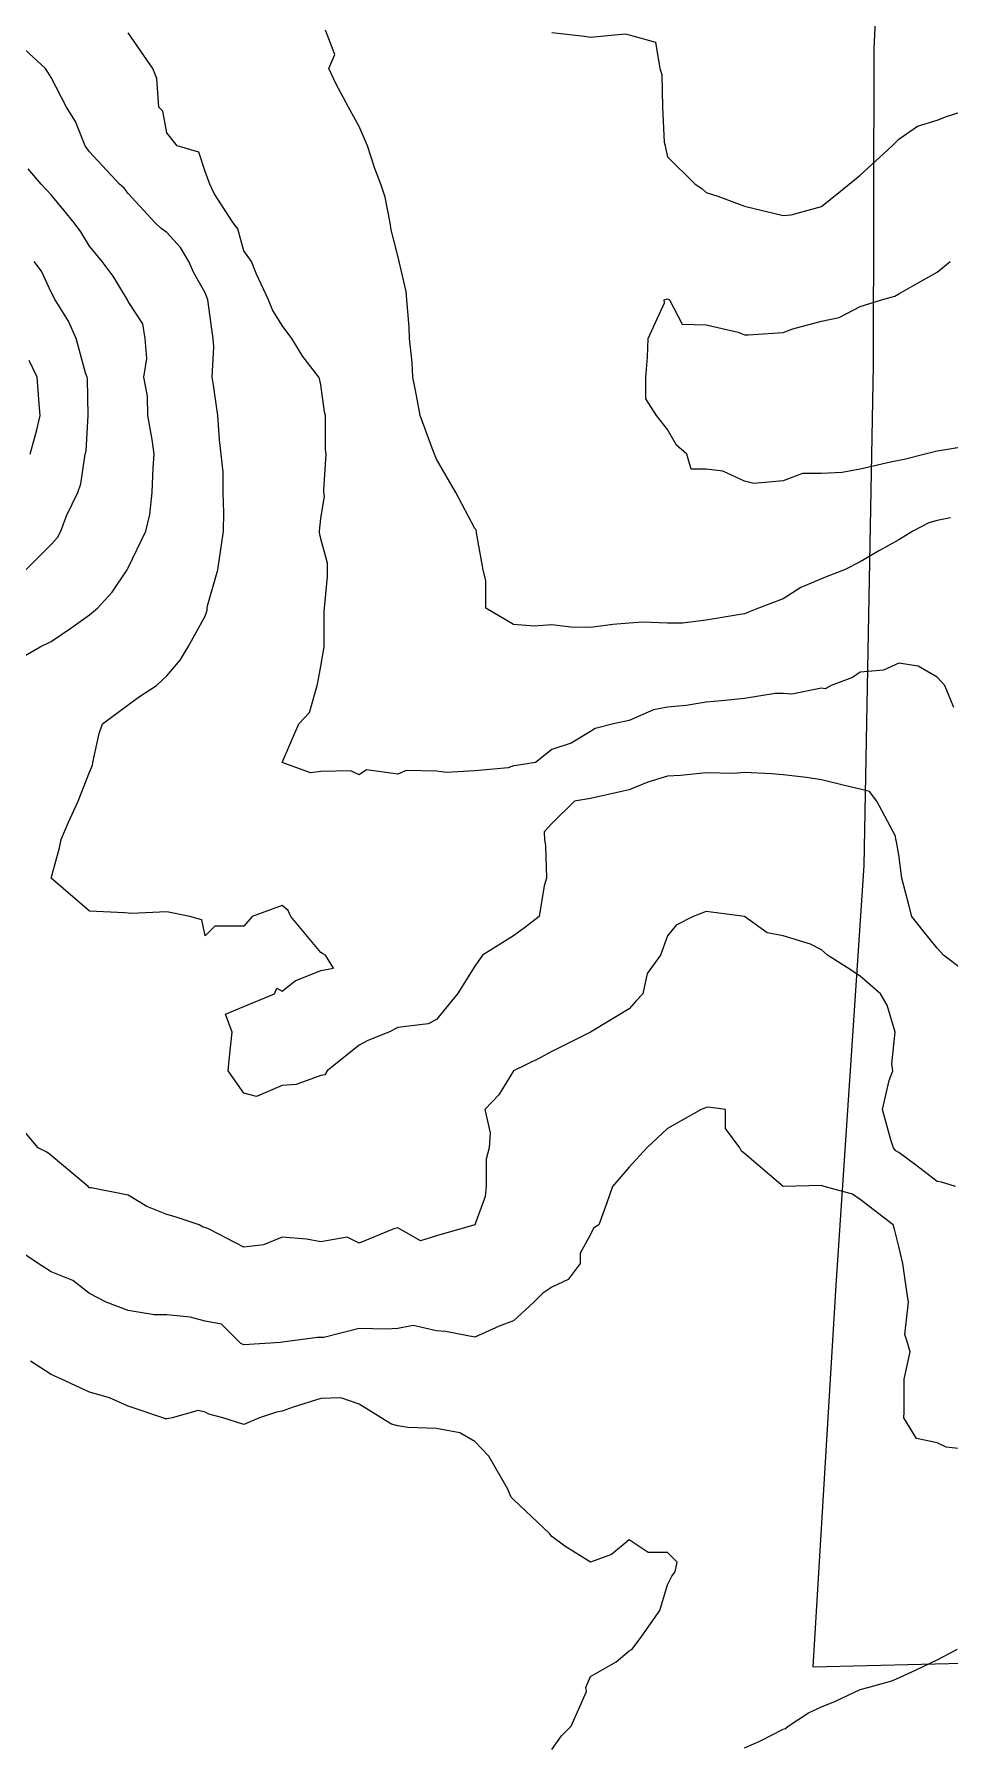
# Model space of a CAD drawing. Extents: x 0 to 650, y 0 to 881.
# Drawn here: x 312.8 to 431.6, y 437.4 to 659.5 of the extents above; entities that cross this region are included whole.
import ezdxf

# ---------------------------------------------------------------- set-up
doc = ezdxf.new("R2010")
doc.units = 0
for name, color, linetype in [('CONTOURS_MAJEURES', 3, 'CONTINUOUS'), ('CONTOURS_MINEURES', 8, 'CONTINUOUS'), ('PARCELLE', 4, 'CONTINUOUS')]:
    doc.layers.add(name, color=color, linetype=linetype)

msp = doc.modelspace()

# ---------------------------------------------------------------- linework, layer by layer
at = {"layer": 'CONTOURS_MAJEURES'}
for points in [[(310.003, 577.916), (313.572, 580.002), (315, 580.699), (317.568, 582.431), (319.997, 584.166), (320.998, 584.999), (322.912, 587.087), (324.88, 589.995), (325.005, 590.234), (327.276, 595.003), (327.821, 597.183), (328.103, 599.999), (328.232, 603.226), (328.368, 604.995), (328.114, 606.887), (327.549, 610.003), (327.503, 612.501), (327.019, 614.999), (327.414, 617.408), (327.215, 619.996), (326.92, 621.915), (325.005, 624.794), (324.941, 624.939), (324.905, 625.003), (323.064, 628.063), (321.63, 630), (319.997, 631.972), (318.836, 633.835), (317.981, 634.996), (316.649, 636.649), (315, 638.618), (313.701, 640.003), (312.012, 642.013)], [(432.365, 509.997), (430.54, 510.54), (429.998, 510.65), (427.187, 512.814), (425.001, 514.39), (424.621, 514.624), (424.302, 515.005), (423.972, 516.033), (422.875, 520.001), (423.752, 523.748), (424.212, 524.998), (424.083, 525.917), (424.547, 530.005), (423.511, 533.511), (422.641, 535.001), (420.004, 537.262), (418.359, 538.356), (415.738, 539.998), (414.996, 540.689), (413.568, 541.429), (409.999, 542.502), (407.917, 542.919), (405.002, 545.005), (400.005, 545.671), (398.336, 545.005), (396.11, 543.893), (394.997, 542.502), (394.088, 539.998), (392.367, 537.631), (391.773, 535.001), (390.931, 534.07), (390, 533.039), (385.003, 530.005), (379.995, 527.501), (378.365, 526.63), (374.998, 524.998), (373.113, 521.885), (371.29, 520.001), (371.973, 516.977), (371.829, 515.005), (371.47, 513.532), (371.47, 509.997), (371.316, 508.682), (370.001, 505.001), (365.003, 503.596), (362.955, 502.957), (359.996, 504.644), (359.496, 504.501), (354.998, 502.65), (353.399, 503.402), (350.001, 502.836), (348.145, 503.145), (345.004, 503.44), (342.556, 502.447), (339.996, 502.128), (335.525, 504.475), (334.999, 504.668), (334.729, 504.731), (334.23, 505.001), (331.08, 506.079), (330.002, 506.375), (327.414, 507.41), (325.005, 508.855), (320.176, 509.819), (319.997, 509.805), (319.875, 509.875), (319.797, 509.997), (315, 514.003), (314.445, 514.448), (313.334, 515.005), (310.003, 519.002)]]:
    msp.add_lwpolyline(points, dxfattribs=at)
at = {"layer": 'CONTOURS_MINEURES'}
for points in [[(432.14, 572.14), (430.998, 574.995), (429.998, 576.068), (427.5, 577.499), (425.001, 577.894), (423.038, 576.962), (420.004, 576.728), (418.98, 576.019), (416.248, 574.995), (415.438, 574.554), (414.996, 574.62), (411.144, 573.85), (409.999, 573.958), (408.942, 573.938), (405.002, 573.302), (401.989, 573.011), (400.005, 572.819), (397.405, 572.401), (394.997, 572.19), (393.16, 571.835), (390, 570.424), (388.001, 569.998), (385.602, 569.399), (385.003, 569.031), (382.499, 567.5), (379.995, 566.667), (377.853, 565.002), (375.393, 564.605), (374.998, 564.547), (374.32, 564.323), (370.001, 563.923), (366.307, 563.696), (365.003, 563.889), (361.06, 563.938), (359.996, 563.482), (355.935, 564.063), (354.998, 563.392), (353.901, 563.903), (350.001, 563.81), (348.651, 563.649), (345.004, 565.002), (347.146, 569.998), (348.521, 571.479), (349.525, 574.995), (349.617, 575.38), (350.001, 577.499), (350.418, 580.002), (350.418, 584.582), (350.477, 584.999), (350.87, 589.126), (350.87, 589.995), (350.87, 590.866), (350.001, 594.001), (349.816, 594.817), (349.823, 595.003), (350.001, 596.668), (350.477, 599.523), (350.401, 599.999), (350.386, 600.383), (350.715, 604.995), (350.589, 605.584), (350.589, 610.003), (350.466, 610.468), (350.001, 614), (349.809, 614.807), (349.724, 614.999), (347.659, 617.654), (346.253, 619.996), (345.004, 621.665), (343.72, 623.719), (343.216, 625.003), (341.665, 628.334), (340.998, 630), (339.996, 631.387), (339.241, 634.241), (338.643, 634.996), (336.175, 638.825), (335.587, 640.003), (334.999, 641.669), (334.148, 644.149), (331.365, 645), (330.002, 646.665), (329.485, 649.479), (328.968, 649.996), (328.712, 653.711), (328.185, 655.004), (325.005, 659.667)], [(431.712, 596.716), (429.998, 596.397), (428.908, 596.093), (426.842, 595.003), (425.001, 593.872), (422.503, 592.499), (420.004, 591.026), (417.942, 589.995), (415.817, 589.176), (414.996, 588.805), (412.286, 587.709), (409.999, 586.248), (406.787, 584.999), (405.502, 584.499), (405.002, 584.285), (404.169, 584.166), (400.005, 583.472), (396.951, 583.049), (394.997, 583.049), (391.794, 583.205), (390, 583.056), (387.88, 582.879), (385.003, 582.5), (382.431, 582.568), (379.995, 582.857), (377.688, 582.693), (374.998, 582.917), (371.428, 584.999), (371.428, 588.568), (371.071, 589.995), (370.218, 594.785), (370.218, 595.003), (370.173, 595.175), (370.001, 595.359), (367.502, 599.999), (365.003, 604.329), (364.759, 604.995), (364.586, 605.413), (362.895, 610.003), (362.419, 612.582), (361.922, 614.999), (361.873, 616.873), (361.526, 619.996), (361.484, 621.484), (361.174, 625.003), (361.078, 626.083), (360.162, 630), (359.996, 630.713), (359.114, 634.114), (358.996, 634.996), (358.33, 638.334), (357.775, 640.003), (357.024, 642.029), (356.069, 645), (354.998, 647.498), (353.571, 649.996), (352, 653.001), (351.053, 655.004), (351.818, 656.821), (350.626, 660)], [(379.995, 659.681), (384.232, 659.231), (385.003, 659.092), (389.5, 659.5), (390, 659.376), (393.412, 658.416), (393.998, 655.004), (394.253, 654.258), (394.345, 649.996), (394.543, 645.454), (394.675, 645), (394.727, 644.73), (394.997, 643.572), (398.574, 640.003), (399.463, 639.462), (400.005, 638.949), (401.542, 638.463), (405.002, 637.142), (408.75, 636.248), (409.999, 635.95), (411.051, 636.05), (414.996, 637.114), (418.573, 640.003), (420.004, 641.203), (421.982, 643.022), (424.132, 645), (425.001, 645.869), (427.436, 647.562), (429.998, 648.331), (431.188, 648.807), (434.996, 649.996)], [(433.191, 538.194), (430.804, 539.998), (429.998, 540.892), (428.174, 543.177), (426.715, 545.005), (426.334, 546.338), (425.418, 550.002), (425.001, 553), (424.724, 554.721), (424.631, 554.998), (424.567, 555.433), (422.146, 559.995), (421.224, 561.217), (420.004, 561.519), (417.982, 562.017), (414.996, 562.752), (413.035, 563.037), (409.999, 563.38), (408.506, 563.506), (405.002, 563.699), (403.563, 563.56), (400.005, 563.672), (396.69, 563.309), (394.997, 563.208), (392.445, 562.445), (390, 561.452), (388.827, 561.17), (385.003, 560.307), (382.916, 559.995), (379.995, 557.08), (378.995, 555.997), (379.034, 554.998), (379.162, 554.165), (379.306, 550.002), (378.995, 549.002), (378.329, 545.005), (376.451, 543.549), (374.998, 542.502), (371, 539.998), (370.001, 538.57), (367.729, 535.001), (365.003, 531.67), (363.93, 531.076), (359.996, 530.605), (358.842, 530.005), (356.085, 528.916), (354.998, 528.336), (350.834, 524.998), (350.527, 524.472), (350.001, 524.392), (346.781, 523.221), (345.004, 523.094), (341.665, 521.667), (339.996, 522.105), (337.96, 524.998), (338.164, 526.834), (338.516, 530.005), (337.645, 532.356), (339.996, 533.336), (344.002, 535.001), (344.289, 535.715), (345.004, 535.335), (346.67, 536.667), (350.001, 537.999), (351.667, 538.332), (350.589, 539.998), (350.239, 540.236), (350.001, 540.369), (346.097, 545.005), (345.781, 545.783), (345.004, 546.463), (341.109, 545.005), (339.996, 543.753), (336.248, 543.753), (334.999, 542.502), (334.565, 544.57), (333, 545.005), (330.002, 545.605), (325.421, 545.422), (325.005, 545.46), (324.504, 545.505), (319.997, 545.719), (315, 550.002), (316.086, 553.912), (316.315, 554.998), (317.271, 557.269), (318.498, 559.995), (319.997, 563.75), (320.368, 564.631), (320.432, 565.002), (321.249, 568.749), (321.666, 569.998), (325.005, 572.497), (326.462, 573.538), (328.687, 574.995), (330.002, 576.247), (331.745, 578.255), (332.778, 580.002), (334.999, 583.999), (335.241, 584.757), (335.258, 584.999), (335.305, 585.305), (336.616, 589.995), (337.086, 592.911), (337.389, 595.003), (337.424, 597.427), (337.346, 599.999), (337.346, 602.649), (337.065, 604.995), (336.865, 606.866), (336.622, 610.003), (336.059, 613.939), (335.896, 614.999), (336.096, 618.899), (336.01, 619.996), (335.899, 620.897), (335.34, 625.003), (334.999, 625.912), (333.5, 628.501), (332.857, 630), (331.783, 631.78), (330.002, 633.747), (329.262, 634.256), (328.503, 634.996), (325.005, 638.785), (324.481, 639.479), (323.878, 640.003), (319.997, 644.19), (319.409, 645), (318.167, 648.167), (316.975, 649.996), (315, 653.866), (314.554, 654.557), (314.286, 655.004), (310.003, 658.948)], [(310.003, 577.916), (313.572, 580.002), (315, 580.699), (317.568, 582.431), (319.997, 584.166), (320.998, 584.999), (322.912, 587.087), (324.88, 589.995), (325.005, 590.234), (327.276, 595.003), (327.821, 597.183), (328.103, 599.999), (328.232, 603.226), (328.368, 604.995), (328.114, 606.887), (327.549, 610.003), (327.503, 612.501), (327.019, 614.999), (327.414, 617.408), (327.215, 619.996), (326.92, 621.915), (325.005, 624.794), (324.941, 624.939), (324.905, 625.003), (323.064, 628.063), (321.63, 630), (319.997, 631.972), (318.836, 633.835), (317.981, 634.996), (316.649, 636.649), (315, 638.618), (313.701, 640.003), (312.012, 642.013)], [(311.716, 589.995), (315, 593.286), (315.821, 594.179), (316.276, 595.003), (316.999, 597.001), (318.446, 599.999), (318.873, 601.123), (319.426, 604.995), (319.548, 605.445), (319.818, 610.003), (319.706, 614.709), (319.688, 614.999), (319.465, 615.531), (318.229, 619.996), (317.257, 622.257), (315.526, 625.003), (315, 626.002), (313.737, 628.737), (312.779, 630)], [(433.957, 606.036), (429.998, 605.375), (428.437, 604.995), (425.688, 604.308), (425.001, 604.187), (423.944, 603.938), (420.004, 603.056), (417.637, 602.633), (414.996, 602.497), (412.498, 602.497), (409.999, 601.545), (406.185, 601.182), (405.002, 601.498), (402.191, 602.809), (400.005, 603.052), (398.057, 603.052), (397.501, 604.995), (396.165, 606.164), (394.997, 608.182), (393.569, 610.003), (392.172, 612.175), (392.172, 614.999), (392.398, 617.597), (392.498, 619.996), (394.613, 624.618), (394.543, 625.003), (394.997, 625.135), (395.235, 625.003), (396.875, 621.873), (400.005, 621.772), (404.169, 620.83), (405.002, 620.461), (405.478, 620.473), (409.999, 620.775), (411.248, 621.248), (414.996, 622.236), (417.282, 622.717), (420.004, 624.169), (422.78, 625.003), (424.514, 625.491), (425.001, 625.803), (426.818, 626.82), (429.998, 628.601), (431.664, 630)], [(312.287, 604.995), (313.138, 608.137), (313.583, 610.003), (313.468, 611.534), (313.21, 614.999), (312.13, 617.126)], [(432.365, 509.997), (430.54, 510.54), (429.998, 510.65), (427.187, 512.814), (425.001, 514.39), (424.621, 514.624), (424.302, 515.005), (423.972, 516.033), (422.875, 520.001), (423.752, 523.748), (424.212, 524.998), (424.083, 525.917), (424.547, 530.005), (423.511, 533.511), (422.641, 535.001), (420.004, 537.262), (418.359, 538.356), (415.738, 539.998), (414.996, 540.689), (413.568, 541.429), (409.999, 542.502), (407.917, 542.919), (405.002, 545.005), (400.005, 545.671), (398.336, 545.005), (396.11, 543.893), (394.997, 542.502), (394.088, 539.998), (392.367, 537.631), (391.773, 535.001), (390.931, 534.07), (390, 533.039), (385.003, 530.005), (379.995, 527.501), (378.365, 526.63), (374.998, 524.998), (373.113, 521.885), (371.29, 520.001), (371.973, 516.977), (371.829, 515.005), (371.47, 513.532), (371.47, 509.997), (371.316, 508.682), (370.001, 505.001), (365.003, 503.596), (362.955, 502.957), (359.996, 504.644), (359.496, 504.501), (354.998, 502.65), (353.399, 503.402), (350.001, 502.836), (348.145, 503.145), (345.004, 503.44), (342.556, 502.447), (339.996, 502.128), (335.525, 504.475), (334.999, 504.668), (334.729, 504.731), (334.23, 505.001), (331.08, 506.079), (330.002, 506.375), (327.414, 507.41), (325.005, 508.855), (320.176, 509.819), (319.997, 509.805), (319.875, 509.875), (319.797, 509.997), (315, 514.003), (314.445, 514.448), (313.334, 515.005), (310.003, 519.002)], [(434.996, 475.741), (431.164, 476.166), (429.998, 476.749), (427.292, 477.29), (425.668, 479.997), (425.715, 480.712), (425.715, 485.004), (426.471, 488.531), (426.042, 490.001), (425.782, 490.781), (426.251, 494.997), (426.072, 496.07), (425.541, 500.004), (425.001, 502.225), (424.47, 504.469), (424.266, 505.001), (420.004, 508.294), (419.016, 509.011), (415.309, 509.997), (414.996, 510.114), (409.999, 509.997), (405.002, 514.289), (404.586, 514.587), (404.377, 515.005), (402.503, 517.503), (402.503, 520.001), (400.268, 520.264), (400.005, 520.239), (399.838, 520.168), (399.379, 520.001), (394.997, 517.503), (392.306, 515.005), (390, 512.501), (387.858, 509.997), (387.107, 507.894), (386.073, 505.001), (385.408, 504.596), (385.003, 503.752), (383.637, 501.367), (383.677, 500.004), (382.081, 497.918), (379.995, 496.951), (378.819, 496.175), (377.643, 494.997), (374.998, 492.566), (373.136, 491.862), (370.001, 490.429), (366.193, 491.19), (365.003, 491.282), (361.978, 491.978), (359.996, 491.557), (358.512, 491.484), (354.998, 491.59), (350.409, 490.408), (350.001, 490.408), (349.576, 490.426), (346.67, 490.001), (345.004, 489.812), (344.776, 489.773), (339.996, 489.469), (339.639, 489.644), (339.239, 490.001), (337.119, 492.12), (334.999, 492.544), (333.044, 493.042), (330.002, 493.332), (328.362, 493.358), (325.005, 493.907), (322.143, 494.997), (319.997, 496.124), (317.815, 497.818), (315, 498.924), (313.334, 500.004), (311.343, 501.345)], [(379.995, 436.963), (381.247, 438.751), (382.499, 440.003), (384.476, 444.474), (384.413, 445), (385.003, 446.427), (388.334, 448.331), (390, 449.758), (390.416, 449.996), (391.666, 451.665), (393.998, 455.004), (394.997, 458.335), (395.553, 459.445), (395.999, 460), (396.249, 461.249), (394.997, 462.498), (392.498, 462.498), (390, 464.164), (387.728, 462.271), (385.003, 461.249), (381.664, 463.331), (379.995, 464.58), (379.81, 464.811), (379.662, 464.996), (374.998, 469.378), (374.685, 469.691), (374.581, 470.004), (374.284, 470.718), (371.818, 475), (370.001, 476.934), (368.022, 478.019), (365.003, 478.623), (361.28, 478.716), (359.996, 478.934), (359.163, 479.164), (357.823, 479.997), (354.998, 481.756), (352.6, 482.601), (350.001, 482.5), (346.392, 481.388), (345.004, 480.845), (344.268, 480.733), (342.058, 479.997), (339.996, 479.122), (337.305, 479.997), (335.468, 480.466), (334.999, 480.73), (334.062, 480.936), (330.716, 479.997), (330.002, 479.862), (329.859, 479.854), (329.502, 479.997), (325.005, 481.499), (322.559, 482.559), (319.997, 483.335), (316.332, 485.004), (315, 485.61), (312.316, 487.317)], [(405.002, 437.179), (406.965, 438.036), (409.999, 439.597), (410.299, 439.703), (410.651, 440.003), (413.273, 441.726), (414.996, 442.502), (416.785, 443.215), (420.004, 444.737), (421.004, 445), (424.113, 445.888), (425.001, 446.249), (427.353, 447.351), (429.998, 448.591), (432.644, 449.996)]]:
    msp.add_lwpolyline(points, dxfattribs=at)
at = {"layer": 'PARCELLE'}
msp.add_lwpolyline([(422.865, 679.95), (421.757, 657.611), (421.67, 616.494), (420.485, 551.628), (416.857, 497.18), (413.868, 447.673), (484.369, 449.404), (539.76, 446.682), (589.425, 446.989), (631.098, 447.038), (628.351, 399.436)], dxfattribs=at)

doc.saveas('drawing.dxf')
